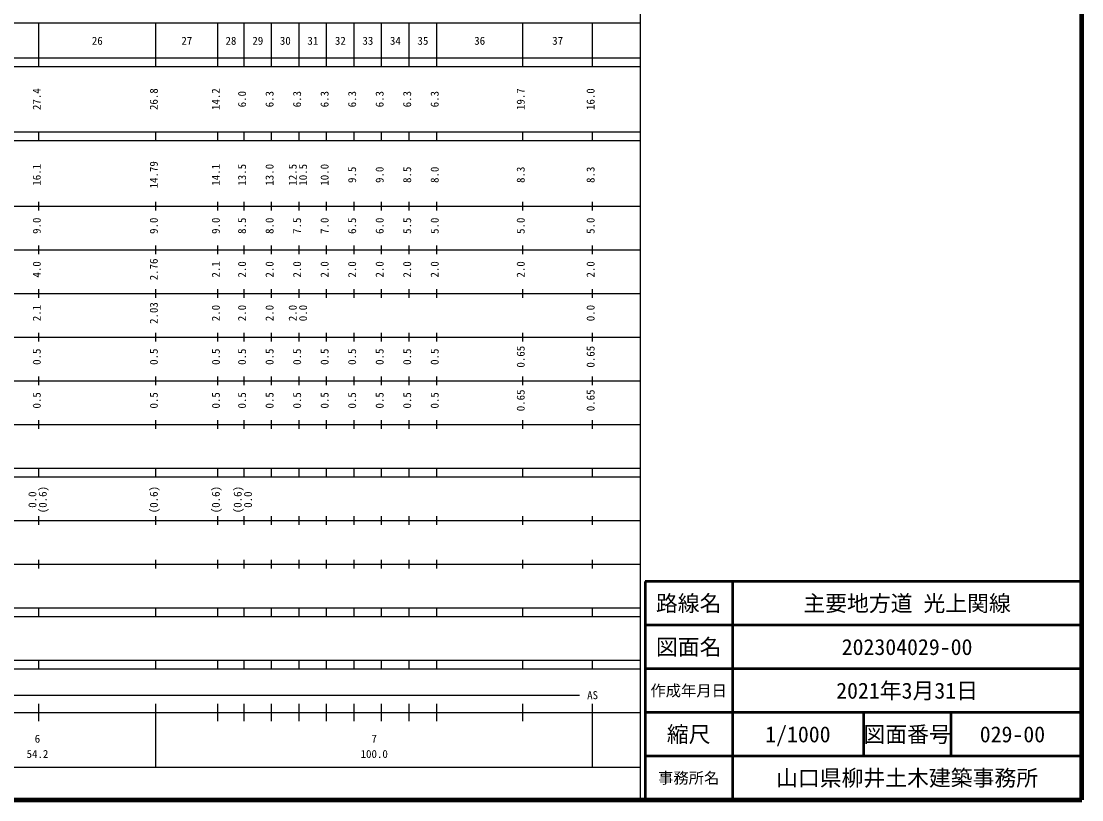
# Model space of a CAD drawing. Units: millimetres on the paper, enlarged 1000 times. Extents: x 40000 to 680000, y 20000 to 380000.
# Drawn here: x 437182 to 680000, y 20000 to 198357 of the extents above; entities that cross this region are included whole.
import ezdxf
from ezdxf.enums import TextEntityAlignment as Align

# ---------------------------------------------------------------- set-up
doc = ezdxf.new("R2010")
doc.units = ezdxf.units.MM
doc.header["$LTSCALE"] = 1000
for name, color, linetype, lineweight in [('M-TTL', 2, 'Continuous', 140), ('M-TTL-BAND', 7, 'Continuous', 25), ('M-TTL-FRAM', 2, 'Continuous', 50), ('M-TTL-LINE', 7, 'Continuous', 50)]:
    doc.layers.add(name, color=color, linetype=linetype, lineweight=lineweight)
doc.layers.add('M-TTL-TXT', color=7, linetype='Continuous')
doc.styles.add('ＭＳ ゴシック', font='')
doc.styles.get('ＭＳ ゴシック').set_extended_font_data('MS Gothic')

msp = doc.modelspace()

# ---------------------------------------------------------------- linework, layer by layer
at = {"layer": 'M-TTL'}
for p, q in [((680000, 20000), (680000, 380000)), ((40000, 20000), (680000, 20000))]:
    msp.add_line(p, q, dxfattribs=at)
at = {"layer": 'M-TTL-BAND'}
for p, q in [((579000, 20000), (579000, 370000)), ((68000, 198000), (579000, 198000)), ((441200, 188000), (441200, 198000)), ((468000, 188000), (468000, 198000)), ((482200, 188000), (482200, 198000)), ((488200, 188000), (488200, 198000)), ((494500, 188000), (494500, 198000)), ((500800, 188000), (500800, 198000)), ((507100, 188000), (507100, 198000)), ((513400, 188000), (513400, 198000)), ((519700, 188000), (519700, 198000)), ((526000, 188000), (526000, 198000)), ((532300, 188000), (532300, 198000)), ((552000, 188000), (552000, 198000)), ((568000, 188000), (568000, 198000)), ((40000, 190000), (579000, 190000)), ((40000, 188000), (579000, 188000)), ((40000, 173000), (579000, 173000)), ((441200, 171000), (441200, 173000)), ((468000, 171000), (468000, 173000)), ((482200, 171000), (482200, 173000)), ((488200, 171000), (488200, 173000)), ((494500, 171000), (494500, 173000)), ((500800, 171000), (500800, 173000)), ((507100, 171000), (507100, 173000)), ((513400, 171000), (513400, 173000)), ((519700, 171000), (519700, 173000)), ((526000, 171000), (526000, 173000)), ((532300, 171000), (532300, 173000)), ((552000, 171000), (552000, 173000)), ((568000, 171000), (568000, 173000)), ((40000, 171000), (579000, 171000)), ((40000, 156000), (579000, 156000)), ((441200, 155000), (441200, 157000)), ((468000, 155000), (468000, 157000)), ((482200, 155000), (482200, 157000)), ((488200, 155000), (488200, 157000)), ((494500, 155000), (494500, 157000)), ((500800, 155000), (500800, 157000)), ((507100, 155000), (507100, 157000)), ((513400, 155000), (513400, 157000)), ((519700, 155000), (519700, 157000)), ((526000, 155000), (526000, 157000)), ((532300, 155000), (532300, 157000)), ((552000, 155000), (552000, 157000)), ((568000, 155000), (568000, 157000)), ((46000, 146000), (579000, 146000)), ((441200, 145000), (441200, 147000)), ((468000, 145000), (468000, 147000)), ((482200, 145000), (482200, 147000)), ((488200, 145000), (488200, 147000)), ((494500, 145000), (494500, 147000)), ((500800, 145000), (500800, 147000)), ((507100, 145000), (507100, 147000)), ((513400, 145000), (513400, 147000)), ((519700, 145000), (519700, 147000)), ((526000, 145000), (526000, 147000)), ((532300, 145000), (532300, 147000)), ((552000, 145000), (552000, 147000)), ((568000, 145000), (568000, 147000)), ((52000, 136000), (579000, 136000)), ((441200, 135000), (441200, 137000)), ((468000, 135000), (468000, 137000)), ((482200, 135000), (482200, 137000)), ((488200, 135000), (488200, 137000)), ((494500, 135000), (494500, 137000)), ((500800, 135000), (500800, 137000)), ((507100, 135000), (507100, 137000)), ((513400, 135000), (513400, 137000)), ((519700, 135000), (519700, 137000)), ((526000, 135000), (526000, 137000)), ((532300, 135000), (532300, 137000)), ((552000, 135000), (552000, 137000)), ((568000, 135000), (568000, 137000)), ((441200, 125000), (441200, 127000)), ((468000, 125000), (468000, 127000)), ((482200, 125000), (482200, 127000)), ((488200, 125000), (488200, 127000)), ((494500, 125000), (494500, 127000)), ((500800, 125000), (500800, 127000)), ((507100, 125000), (507100, 127000)), ((513400, 125000), (513400, 127000)), ((519700, 125000), (519700, 127000)), ((526000, 125000), (526000, 127000)), ((532300, 125000), (532300, 127000)), ((552000, 125000), (552000, 127000)), ((568000, 125000), (568000, 127000)), ((46000, 126000), (579000, 126000)), ((441200, 115000), (441200, 117000)), ((468000, 115000), (468000, 117000)), ((482200, 115000), (482200, 117000)), ((488200, 115000), (488200, 117000)), ((494500, 115000), (494500, 117000)), ((500800, 115000), (500800, 117000)), ((507100, 115000), (507100, 117000)), ((513400, 115000), (513400, 117000)), ((519700, 115000), (519700, 117000)), ((526000, 115000), (526000, 117000)), ((532300, 115000), (532300, 117000)), ((552000, 115000), (552000, 117000)), ((568000, 115000), (568000, 117000)), ((52000, 116000), (579000, 116000)), ((441200, 105000), (441200, 107000)), ((468000, 105000), (468000, 107000)), ((482200, 105000), (482200, 107000)), ((488200, 105000), (488200, 107000)), ((494500, 105000), (494500, 107000)), ((500800, 105000), (500800, 107000)), ((507100, 105000), (507100, 107000)), ((513400, 105000), (513400, 107000)), ((519700, 105000), (519700, 107000)), ((526000, 105000), (526000, 107000)), ((532300, 105000), (532300, 107000)), ((552000, 105000), (552000, 107000)), ((568000, 105000), (568000, 107000)), ((46000, 106000), (579000, 106000)), ((40000, 96000), (579000, 96000)), ((441200, 94000), (441200, 96000)), ((468000, 94000), (468000, 96000)), ((482200, 94000), (482200, 96000)), ((488200, 94000), (488200, 96000)), ((494500, 94000), (494500, 96000)), ((500800, 94000), (500800, 96000)), ((507100, 94000), (507100, 96000)), ((513400, 94000), (513400, 96000)), ((519700, 94000), (519700, 96000)), ((526000, 94000), (526000, 96000)), ((532300, 94000), (532300, 96000)), ((552000, 94000), (552000, 96000)), ((568000, 94000), (568000, 96000)), ((40000, 94000), (579000, 94000)), ((441200, 83000), (441200, 85000)), ((468000, 83000), (468000, 85000)), ((482200, 83000), (482200, 85000)), ((488200, 83000), (488200, 85000)), ((494500, 83000), (494500, 85000)), ((500800, 83000), (500800, 85000)), ((507100, 83000), (507100, 85000)), ((513400, 83000), (513400, 85000)), ((519700, 83000), (519700, 85000)), ((526000, 83000), (526000, 85000)), ((532300, 83000), (532300, 85000)), ((552000, 83000), (552000, 85000)), ((568000, 83000), (568000, 85000)), ((49000, 84000), (579000, 84000)), ((40000, 74000), (579000, 74000)), ((441200, 73000), (441200, 75000)), ((468000, 73000), (468000, 75000)), ((482200, 73000), (482200, 75000)), ((488200, 73000), (488200, 75000)), ((494500, 73000), (494500, 75000)), ((500800, 73000), (500800, 75000)), ((507100, 73000), (507100, 75000)), ((513400, 73000), (513400, 75000)), ((519700, 73000), (519700, 75000)), ((526000, 73000), (526000, 75000)), ((532300, 73000), (532300, 75000)), ((552000, 73000), (552000, 75000)), ((568000, 73000), (568000, 75000)), ((40000, 64000), (579000, 64000)), ((441200, 62000), (441200, 64000)), ((468000, 62000), (468000, 64000)), ((482200, 62000), (482200, 64000)), ((488200, 62000), (488200, 64000)), ((494500, 62000), (494500, 64000)), ((500800, 62000), (500800, 64000)), ((507100, 62000), (507100, 64000)), ((513400, 62000), (513400, 64000)), ((519700, 62000), (519700, 64000)), ((526000, 62000), (526000, 64000)), ((532300, 62000), (532300, 64000)), ((552000, 62000), (552000, 64000)), ((568000, 62000), (568000, 64000)), ((40000, 62000), (579000, 62000)), ((40000, 52000), (579000, 52000)), ((441200, 50000), (441200, 52000)), ((468000, 50000), (468000, 52000)), ((482200, 50000), (482200, 52000)), ((488200, 50000), (488200, 52000)), ((494500, 50000), (494500, 52000)), ((500800, 50000), (500800, 52000)), ((507100, 50000), (507100, 52000)), ((513400, 50000), (513400, 52000)), ((519700, 50000), (519700, 52000)), ((526000, 50000), (526000, 52000)), ((532300, 50000), (532300, 52000)), ((552000, 50000), (552000, 52000)), ((568000, 50000), (568000, 52000)), ((40000, 50000), (579000, 50000)), ((71000, 44000), (565000, 44000)), ((441200, 38000), (441200, 42000)), ((468000, 27500), (468000, 42000)), ((482200, 38000), (482200, 42000)), ((488200, 38000), (488200, 42000)), ((494500, 38000), (494500, 42000)), ((500800, 38000), (500800, 42000)), ((507100, 38000), (507100, 42000)), ((513400, 38000), (513400, 42000)), ((519700, 38000), (519700, 42000)), ((526000, 38000), (526000, 42000)), ((532300, 38000), (532300, 42000)), ((552000, 38000), (552000, 42000)), ((568000, 27500), (568000, 42000)), ((40000, 40000), (579000, 40000)), ((68000, 27500), (579000, 27500))]:
    msp.add_line(p, q, dxfattribs=at)
at = {"layer": 'M-TTL-FRAM'}
for p, q in [((680000, 70000), (580000, 70000)), ((580000, 70000), (580000, 20000))]:
    msp.add_line(p, q, dxfattribs=at)
at = {"layer": 'M-TTL-LINE'}
for p, q in [((600000, 70000), (600000, 20000)), ((680000, 60000), (580000, 60000)), ((680000, 50000), (580000, 50000)), ((680000, 40000), (580000, 40000)), ((630000, 40000), (630000, 30000)), ((650000, 40000), (650000, 30000)), ((680000, 30000), (580000, 30000))]:
    msp.add_line(p, q, dxfattribs=at)

# ---------------------------------------------------------------- texts
at = {"layer": 'M-TTL-BAND', "style": 'ＭＳ ゴシック'}
for s, p in [('26', (454600, 192405)), ('27', (475100, 192405)), ('28', (485200, 192405)), ('29', (491350, 192405)), ('30', (497650, 192405)), ('31', (503950, 192405)), ('32', (510250, 192405)), ('33', (516550, 192405)), ('34', (522850, 192405)), ('35', (529150, 192405)), ('36', (542150, 192405)), ('37', (560000, 192405)), ('AS', (568000, 42500)), ('6', (440900, 32523)), ('7', (518000, 32523)), ('54.2', (440900, 29033)), ('100.0', (518000, 29033))]:
    msp.add_text(s, height=1833, dxfattribs=at).set_placement(p, align=Align.BOTTOM_CENTER)
for s, p in [('27.4', (442200, 180500)), ('26.8', (469000, 180500)), ('14.2', (483200, 180500)), ('6.0', (489200, 180500)), ('6.3', (495500, 180500)), ('6.3', (501800, 180500)), ('6.3', (508100, 180500)), ('6.3', (514400, 180500)), ('6.3', (520700, 180500)), ('6.3', (527000, 180500)), ('6.3', (533300, 180500)), ('19.7', (553000, 180500)), ('16.0', (569000, 180500)), ('16.1', (442200, 163174)), ('14.79', (469000, 163174)), ('14.1', (483200, 163174)), ('13.5', (489200, 163174)), ('13.0', (495500, 163174)), ('12.5', (500800, 163174)), ('10.5', (503170, 163174)), ('10.0', (508100, 163174)), ('9.5', (514400, 163174)), ('9.0', (520700, 163174)), ('8.5', (527000, 163174)), ('8.0', (533300, 163174)), ('8.3', (553000, 163174)), ('8.3', (569000, 163174)), ('9.0', (442200, 151500)), ('9.0', (469000, 151500)), ('9.0', (483200, 151500)), ('8.5', (489200, 151500)), ('8.0', (495500, 151500)), ('7.5', (501800, 151500)), ('7.0', (508100, 151500)), ('6.5', (514400, 151500)), ('6.0', (520700, 151500)), ('5.5', (527000, 151500)), ('5.0', (533300, 151500)), ('5.0', (553000, 151500)), ('5.0', (569000, 151500)), ('2.76', (469000, 141500)), ('4.0', (442200, 141500)), ('2.1', (483200, 141500)), ('2.0', (489200, 141500)), ('2.0', (495500, 141500)), ('2.0', (501800, 141500)), ('2.0', (508100, 141500)), ('2.0', (514400, 141500)), ('2.0', (520700, 141500)), ('2.0', (527000, 141500)), ('2.0', (533300, 141500)), ('2.0', (553000, 141500)), ('2.0', (569000, 141500)), ('2.03', (469000, 131500)), ('2.1', (442200, 131500)), ('2.0', (483200, 131500)), ('2.0', (489200, 131500)), ('2.0', (495500, 131500)), ('2.0', (500800, 131500)), ('0.0', (503170, 131500)), ('0.0', (569000, 131500)), ('0.65', (553000, 121500)), ('0.65', (569000, 121500)), ('0.5', (442200, 121500)), ('0.5', (469000, 121500)), ('0.5', (483200, 121500)), ('0.5', (489200, 121500)), ('0.5', (495500, 121500)), ('0.5', (501800, 121500)), ('0.5', (508100, 121500)), ('0.5', (514400, 121500)), ('0.5', (520700, 121500)), ('0.5', (527000, 121500)), ('0.5', (533300, 121500)), ('0.5', (442200, 111500)), ('0.5', (469000, 111500)), ('0.5', (483200, 111500)), ('0.5', (489200, 111500)), ('0.5', (495500, 111500)), ('0.5', (501800, 111500)), ('0.5', (508100, 111500)), ('0.5', (514400, 111500)), ('0.5', (520700, 111500)), ('0.5', (527000, 111500)), ('0.5', (533300, 111500)), ('0.65', (553000, 111500)), ('0.65', (569000, 111500)), ('0.0', (441200, 88764)), ('(0.6)', (443570, 88764)), ('(0.6)', (469000, 88764)), ('(0.6)', (483200, 88764)), ('(0.6)', (488200, 88764)), ('0.0', (490570, 88764))]:
    msp.add_text(s, height=1833, rotation=90, dxfattribs=at).set_placement(p, align=Align.BOTTOM_CENTER)
at = {"layer": 'M-TTL-TXT', "style": 'ＭＳ ゴシック'}
for s, height, p in [('路線名', 3666, (590000, 65000)), ('路線名', 3666, (590000, 65000)), ('主要地方道 光上関線', 3666, (640000, 65000)), ('図面名', 3666, (590000, 55000)), ('図面名', 3666, (590000, 55000)), ('202304029-00', 3666, (640000, 55000)), ('作成年月日', 2566, (590000, 45000)), ('作成年月日', 2566, (590000, 45000)), ('2021年3月31日', 3666, (640000, 45000)), ('縮尺', 3666, (590000, 35000)), ('縮尺', 3666, (590000, 35000)), ('1/1000', 3666, (615000, 35000)), ('図面番号', 3666, (640000, 35000)), ('図面番号', 3666, (640000, 35000)), ('029-00', 3666, (664125, 35000)), ('山口県柳井土木建築事務所', 3666, (640000, 25000)), ('事務所名', 2566, (590000, 25000)), ('事務所名', 2566, (590000, 25000))]:
    msp.add_text(s, height=height, dxfattribs=at).set_placement(p, align=Align.MIDDLE_CENTER)

doc.saveas('drawing.dxf')
